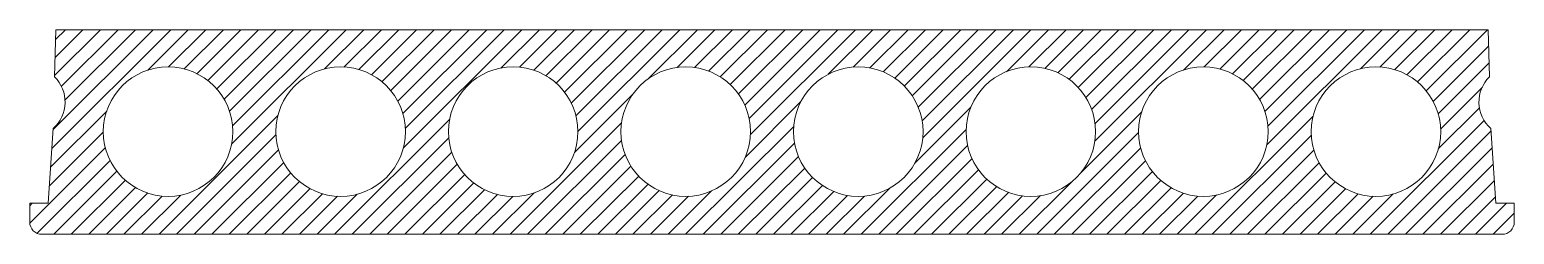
# Model space of a CAD drawing. Header units: metres. Extents: x 2 to 1198, y 0 to 165.
import ezdxf

# ---------------------------------------------------------------- set-up
doc = ezdxf.new("R2010")
doc.units = ezdxf.units.M
doc.layers.add('A-DETL-GENF', color=92, linetype='Continuous', lineweight=18)

# ---------------------------------------------------------------- blocks, each defined once
blk = doc.blocks.new('23 WAARDO kanaalplaat - KPV165-3540733-00_0 Basismaterialen')
at = {"layer": 'A-DETL-GENF', "lineweight": 5}
h = blk.add_hatch(dxfattribs=at)
h.set_pattern_fill('FP_665', color=256, style=0, pattern_type=2)
h.set_pattern_definition([(45, (13892.818, 7592.384), (-7.071068, 7.071068), [])])
h.paths.add_polyline_path([(12, 0), (1188, 0), (1190.6, 0.3), (1193, 1.3), (1195.1, 2.9), (1196.7, 5), (1197.7, 7.4), (1198, 10), (1198, 25), (1183.2, 25), (1179, 85.5), (1174.6, 90.4), (1171.5, 96.3), (1169.8, 102.7), (1169.6, 109.3), (1171, 115.8), (1173.8, 121.8), (1178, 127), (1177, 165), (23, 165), (22, 127), (26.2, 121.8), (29, 115.8), (30.4, 109.3), (30.2, 102.7), (28.5, 96.3), (25.4, 90.4), (21, 85.5), (16.8, 25), (2, 25), (2, 10), (2.3, 7.4), (3.3, 5), (4.9, 2.9), (7, 1.3), (9.4, 0.3)])
h.paths.add_polyline_path([(252.5, 30.6), (248, 30.8), (243.4, 31.4), (239, 32.4), (234.7, 33.8), (230.4, 35.5), (226.4, 37.6), (222.6, 40.1), (218.9, 42.8), (215.6, 45.9), (212.5, 49.3), (209.7, 52.9), (207.3, 56.7), (205.2, 60.7), (203.5, 65), (202.1, 69.3), (201.1, 73.7), (200.5, 78.2), (200.3, 82.8), (200.5, 87.4), (201.1, 91.9), (202.1, 96.3), (203.5, 100.6), (205.2, 104.9), (207.3, 108.9), (209.7, 112.7), (212.5, 116.4), (215.6, 119.7), (218.9, 122.8), (222.6, 125.6), (226.4, 128), (230.4, 130.1), (234.7, 131.9), (239, 133.2), (243.4, 134.2), (248, 134.8), (252.5, 135), (257, 134.8), (261.6, 134.2), (266, 133.2), (270.3, 131.9), (274.6, 130.1), (278.6, 128), (282.4, 125.6), (286.1, 122.8), (289.4, 119.7), (292.5, 116.4), (295.3, 112.7), (297.7, 108.9), (299.8, 104.9), (301.5, 100.6), (302.9, 96.3), (303.9, 91.9), (304.5, 87.4), (304.7, 82.8), (304.5, 78.2), (303.9, 73.7), (302.9, 69.3), (301.5, 65), (299.8, 60.7), (297.7, 56.7), (295.3, 52.9), (292.5, 49.3), (289.4, 45.9), (286.1, 42.8), (282.4, 40.1), (278.6, 37.6), (274.6, 35.5), (270.3, 33.8), (266, 32.4), (261.6, 31.4), (257, 30.8)])
h.paths.add_polyline_path([(808.5, 30.6), (804, 30.8), (799.4, 31.4), (795, 32.4), (790.7, 33.8), (786.4, 35.5), (782.4, 37.6), (778.6, 40.1), (774.9, 42.8), (771.6, 45.9), (768.5, 49.3), (765.7, 52.9), (763.3, 56.7), (761.2, 60.7), (759.5, 65), (758.1, 69.3), (757.1, 73.7), (756.5, 78.2), (756.3, 82.8), (756.5, 87.4), (757.1, 91.9), (758.1, 96.3), (759.5, 100.6), (761.2, 104.9), (763.3, 108.9), (765.7, 112.7), (768.5, 116.4), (771.6, 119.7), (774.9, 122.8), (778.6, 125.6), (782.4, 128), (786.4, 130.1), (790.7, 131.9), (795, 133.2), (799.4, 134.2), (804, 134.8), (808.5, 135), (813, 134.8), (817.6, 134.2), (822, 133.2), (826.3, 131.9), (830.6, 130.1), (834.6, 128), (838.4, 125.6), (842.1, 122.8), (845.4, 119.7), (848.5, 116.4), (851.3, 112.7), (853.7, 108.9), (855.8, 104.9), (857.5, 100.6), (858.9, 96.3), (859.9, 91.9), (860.5, 87.4), (860.7, 82.8), (860.5, 78.2), (859.9, 73.7), (858.9, 69.3), (857.5, 65), (855.8, 60.7), (853.7, 56.7), (851.3, 52.9), (848.5, 49.3), (845.4, 45.9), (842.1, 42.8), (838.4, 40.1), (834.6, 37.6), (830.6, 35.5), (826.3, 33.8), (822, 32.4), (817.6, 31.4), (813, 30.8)])
h.paths.add_polyline_path([(1086.5, 30.6), (1082, 30.8), (1077.4, 31.4), (1073, 32.4), (1068.7, 33.8), (1064.4, 35.5), (1060.4, 37.6), (1056.6, 40.1), (1052.9, 42.8), (1049.6, 45.9), (1046.5, 49.3), (1043.7, 52.9), (1041.3, 56.7), (1039.2, 60.7), (1037.5, 65), (1036.1, 69.3), (1035.1, 73.7), (1034.5, 78.2), (1034.3, 82.8), (1034.5, 87.4), (1035.1, 91.9), (1036.1, 96.3), (1037.5, 100.6), (1039.2, 104.9), (1041.3, 108.9), (1043.7, 112.7), (1046.5, 116.4), (1049.6, 119.7), (1052.9, 122.8), (1056.6, 125.6), (1060.4, 128), (1064.4, 130.1), (1068.7, 131.9), (1073, 133.2), (1077.4, 134.2), (1082, 134.8), (1086.5, 135), (1091, 134.8), (1095.6, 134.2), (1100, 133.2), (1104.3, 131.9), (1108.6, 130.1), (1112.6, 128), (1116.4, 125.6), (1120.1, 122.8), (1123.4, 119.7), (1126.5, 116.4), (1129.3, 112.7), (1131.7, 108.9), (1133.8, 104.9), (1135.5, 100.6), (1136.9, 96.3), (1137.9, 91.9), (1138.5, 87.4), (1138.7, 82.8), (1138.5, 78.2), (1137.9, 73.7), (1136.9, 69.3), (1135.5, 65), (1133.8, 60.7), (1131.7, 56.7), (1129.3, 52.9), (1126.5, 49.3), (1123.4, 45.9), (1120.1, 42.8), (1116.4, 40.1), (1112.6, 37.6), (1108.6, 35.5), (1104.3, 33.8), (1100, 32.4), (1095.6, 31.4), (1091, 30.8)])
h.paths.add_polyline_path([(530.5, 30.6), (526, 30.8), (521.4, 31.4), (517, 32.4), (512.7, 33.8), (508.4, 35.5), (504.4, 37.6), (500.6, 40.1), (496.9, 42.8), (493.6, 45.9), (490.5, 49.3), (487.7, 52.9), (485.3, 56.7), (483.2, 60.7), (481.5, 65), (480.1, 69.3), (479.1, 73.7), (478.5, 78.2), (478.3, 82.8), (478.5, 87.4), (479.1, 91.9), (480.1, 96.3), (481.5, 100.6), (483.2, 104.9), (485.3, 108.9), (487.7, 112.7), (490.5, 116.4), (493.6, 119.7), (496.9, 122.8), (500.6, 125.6), (504.4, 128), (508.4, 130.1), (512.7, 131.9), (517, 133.2), (521.4, 134.2), (526, 134.8), (530.5, 135), (535, 134.8), (539.6, 134.2), (544, 133.2), (548.3, 131.9), (552.6, 130.1), (556.6, 128), (560.4, 125.6), (564.1, 122.8), (567.4, 119.7), (570.5, 116.4), (573.3, 112.7), (575.7, 108.9), (577.8, 104.9), (579.5, 100.6), (580.9, 96.3), (581.9, 91.9), (582.5, 87.4), (582.7, 82.8), (582.5, 78.2), (581.9, 73.7), (580.9, 69.3), (579.5, 65), (577.8, 60.7), (575.7, 56.7), (573.3, 52.9), (570.5, 49.3), (567.4, 45.9), (564.1, 42.8), (560.4, 40.1), (556.6, 37.6), (552.6, 35.5), (548.3, 33.8), (544, 32.4), (539.6, 31.4), (535, 30.8)])
h.paths.add_polyline_path([(947.5, 30.6), (943, 30.8), (938.4, 31.4), (934, 32.4), (929.7, 33.8), (925.4, 35.5), (921.4, 37.6), (917.6, 40.1), (913.9, 42.8), (910.6, 45.9), (907.5, 49.3), (904.7, 52.9), (902.3, 56.7), (900.2, 60.7), (898.5, 65), (897.1, 69.3), (896.1, 73.7), (895.5, 78.2), (895.3, 82.8), (895.5, 87.4), (896.1, 91.9), (897.1, 96.3), (898.5, 100.6), (900.2, 104.9), (902.3, 108.9), (904.7, 112.7), (907.5, 116.4), (910.6, 119.7), (913.9, 122.8), (917.6, 125.6), (921.4, 128), (925.4, 130.1), (929.7, 131.9), (934, 133.2), (938.4, 134.2), (943, 134.8), (947.5, 135), (952, 134.8), (956.6, 134.2), (961, 133.2), (965.3, 131.9), (969.6, 130.1), (973.6, 128), (977.4, 125.6), (981.1, 122.8), (984.4, 119.7), (987.5, 116.4), (990.3, 112.7), (992.7, 108.9), (994.8, 104.9), (996.5, 100.6), (997.9, 96.3), (998.9, 91.9), (999.5, 87.4), (999.7, 82.8), (999.5, 78.2), (998.9, 73.7), (997.9, 69.3), (996.5, 65), (994.8, 60.7), (992.7, 56.7), (990.3, 52.9), (987.5, 49.3), (984.4, 45.9), (981.1, 42.8), (977.4, 40.1), (973.6, 37.6), (969.6, 35.5), (965.3, 33.8), (961, 32.4), (956.6, 31.4), (952, 30.8)])
h.paths.add_polyline_path([(391.5, 30.6), (387, 30.8), (382.4, 31.4), (378, 32.4), (373.7, 33.8), (369.4, 35.5), (365.4, 37.6), (361.6, 40.1), (357.9, 42.8), (354.6, 45.9), (351.5, 49.3), (348.7, 52.9), (346.3, 56.7), (344.2, 60.7), (342.5, 65), (341.1, 69.3), (340.1, 73.7), (339.5, 78.2), (339.3, 82.8), (339.5, 87.4), (340.1, 91.9), (341.1, 96.3), (342.5, 100.6), (344.2, 104.9), (346.3, 108.9), (348.7, 112.7), (351.5, 116.4), (354.6, 119.7), (357.9, 122.8), (361.6, 125.6), (365.4, 128), (369.4, 130.1), (373.7, 131.9), (378, 133.2), (382.4, 134.2), (387, 134.8), (391.5, 135), (396, 134.8), (400.6, 134.2), (405, 133.2), (409.3, 131.9), (413.6, 130.1), (417.6, 128), (421.4, 125.6), (425.1, 122.8), (428.4, 119.7), (431.5, 116.4), (434.3, 112.7), (436.7, 108.9), (438.8, 104.9), (440.5, 100.6), (441.9, 96.3), (442.9, 91.9), (443.5, 87.4), (443.7, 82.8), (443.5, 78.2), (442.9, 73.7), (441.9, 69.3), (440.5, 65), (438.8, 60.7), (436.7, 56.7), (434.3, 52.9), (431.5, 49.3), (428.4, 45.9), (425.1, 42.8), (421.4, 40.1), (417.6, 37.6), (413.6, 35.5), (409.3, 33.8), (405, 32.4), (400.6, 31.4), (396, 30.8)])
h.paths.add_polyline_path([(669.5, 30.6), (665, 30.8), (660.4, 31.4), (656, 32.4), (651.7, 33.8), (647.4, 35.5), (643.4, 37.6), (639.6, 40.1), (635.9, 42.8), (632.6, 45.9), (629.5, 49.3), (626.7, 52.9), (624.3, 56.7), (622.2, 60.7), (620.5, 65), (619.1, 69.3), (618.1, 73.7), (617.5, 78.2), (617.3, 82.8), (617.5, 87.4), (618.1, 91.9), (619.1, 96.3), (620.5, 100.6), (622.2, 104.9), (624.3, 108.9), (626.7, 112.7), (629.5, 116.4), (632.6, 119.7), (635.9, 122.8), (639.6, 125.6), (643.4, 128), (647.4, 130.1), (651.7, 131.9), (656, 133.2), (660.4, 134.2), (665, 134.8), (669.5, 135), (674, 134.8), (678.6, 134.2), (683, 133.2), (687.3, 131.9), (691.6, 130.1), (695.6, 128), (699.4, 125.6), (703.1, 122.8), (706.4, 119.7), (709.5, 116.4), (712.3, 112.7), (714.7, 108.9), (716.8, 104.9), (718.5, 100.6), (719.9, 96.3), (720.9, 91.9), (721.5, 87.4), (721.7, 82.8), (721.5, 78.2), (720.9, 73.7), (719.9, 69.3), (718.5, 65), (716.8, 60.7), (714.7, 56.7), (712.3, 52.9), (709.5, 49.3), (706.4, 45.9), (703.1, 42.8), (699.4, 40.1), (695.6, 37.6), (691.6, 35.5), (687.3, 33.8), (683, 32.4), (678.6, 31.4), (674, 30.8)])
h.paths.add_polyline_path([(113.5, 30.6), (109, 30.8), (104.4, 31.4), (100, 32.4), (95.7, 33.8), (91.4, 35.5), (87.4, 37.6), (83.6, 40.1), (79.9, 42.8), (76.6, 45.9), (73.5, 49.3), (70.7, 52.9), (68.3, 56.7), (66.2, 60.7), (64.5, 65), (63.1, 69.3), (62.1, 73.7), (61.5, 78.2), (61.3, 82.8), (61.5, 87.4), (62.1, 91.9), (63.1, 96.3), (64.5, 100.6), (66.2, 104.9), (68.3, 108.9), (70.7, 112.7), (73.5, 116.4), (76.6, 119.7), (79.9, 122.8), (83.6, 125.6), (87.4, 128), (91.4, 130.1), (95.7, 131.9), (100, 133.2), (104.4, 134.2), (109, 134.8), (113.5, 135), (118, 134.8), (122.6, 134.2), (127, 133.2), (131.3, 131.9), (135.6, 130.1), (139.6, 128), (143.4, 125.6), (147.1, 122.8), (150.4, 119.7), (153.5, 116.4), (156.3, 112.7), (158.7, 108.9), (160.8, 104.9), (162.5, 100.6), (163.9, 96.3), (164.9, 91.9), (165.5, 87.4), (165.7, 82.8), (165.5, 78.2), (164.9, 73.7), (163.9, 69.3), (162.5, 65), (160.8, 60.7), (158.7, 56.7), (156.3, 52.9), (153.5, 49.3), (150.4, 45.9), (147.1, 42.8), (143.4, 40.1), (139.6, 37.6), (135.6, 35.5), (131.3, 33.8), (127, 32.4), (122.6, 31.4), (118, 30.8)])
at = {"layer": 'A-DETL-GENF'}
for p, q in [((23, 165), (22, 127)), ((1177, 165), (23, 165)), ((1178, 127), (1177, 165)), ((21, 85.5), (16.8, 25)), ((1183.2, 25), (1179, 85.5)), ((16.8, 25), (2, 25)), ((2, 25), (2, 10)), ((1198, 25), (1183.2, 25)), ((1198, 10), (1198, 25)), ((12, 0), (1188, 0))]:
    blk.add_line(p, q, dxfattribs=at)
for centre, radius, start, end in [((113.5, 82.8), 52.2, 0, 180), ((252.5, 82.8), 52.2, 0, 180), ((391.5, 82.8), 52.2, 0, 180), ((530.5, 82.8), 52.2, 0, 180), ((669.5, 82.8), 52.2, 0, 180), ((808.5, 82.8), 52.2, 0, 180), ((947.5, 82.8), 52.2, 0, 180), ((1086.5, 82.8), 52.2, 0, 180), ((2, 106.7), 28.5, 311.7043, 45.3581), ((1198, 106.7), 28.5, 134.6419, 228.2957), ((113.5, 82.8), 52.2, 180, 0), ((252.5, 82.8), 52.2, 180, 0), ((391.5, 82.8), 52.2, 180, 0), ((530.5, 82.8), 52.2, 180, 0), ((669.5, 82.8), 52.2, 180, 360), ((808.5, 82.8), 52.2, 180, 0), ((947.5, 82.8), 52.2, 180, 360), ((1086.5, 82.8), 52.2, 180, 360), ((12, 10), 10, 180, 270), ((1188, 10), 10, 270, 360)]:
    blk.add_arc(centre, radius, start, end, dxfattribs=at)

msp = doc.modelspace()

# ---------------------------------------------------------------- block references
msp.add_blockref('23 WAARDO kanaalplaat - KPV165-3540733-00_0 Basismaterialen', (0, 0))

doc.saveas('drawing.dxf')
